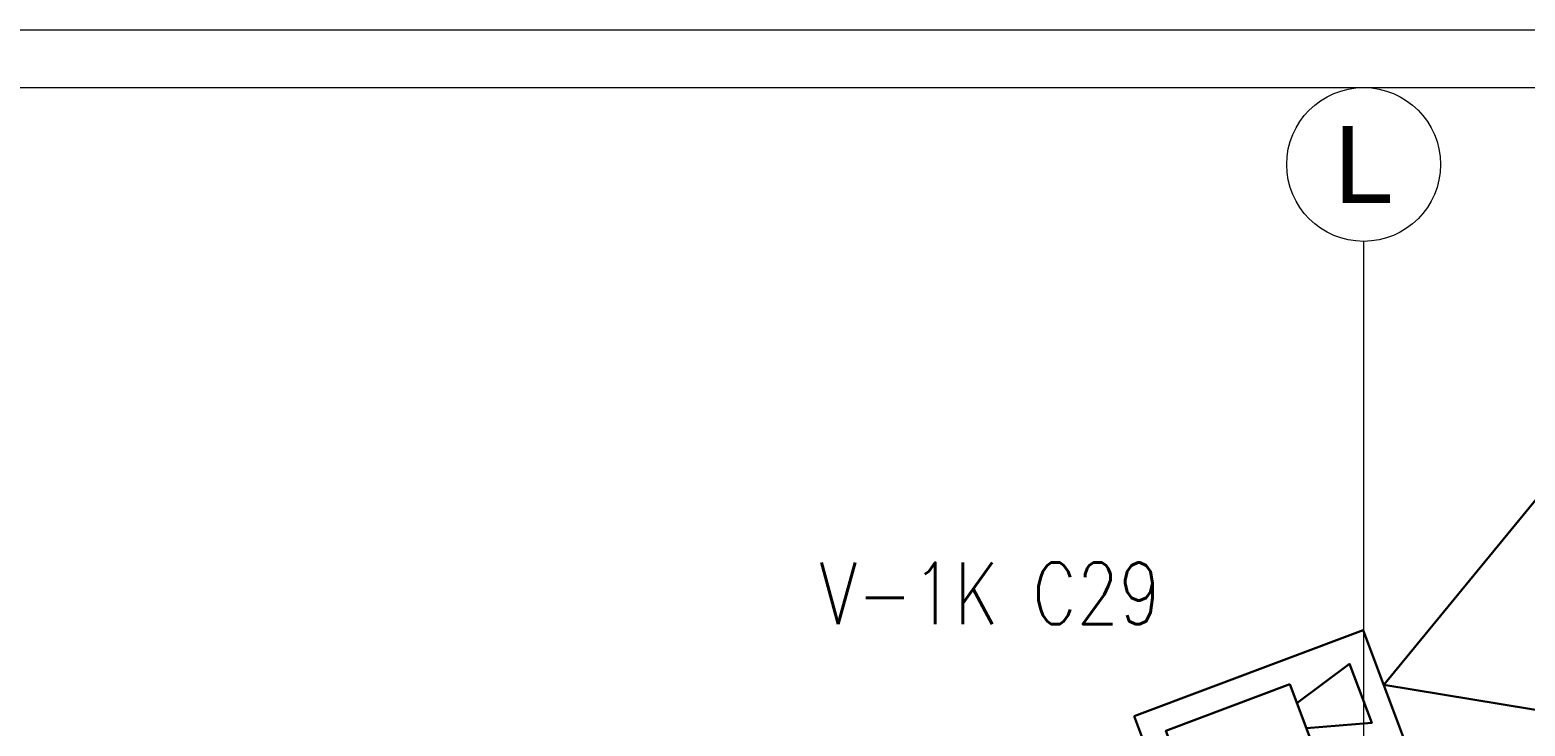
# Model space of a CAD drawing. Extents: x -1073 to 35213, y -1180 to 6950.
# Drawn here: x 4093.9 to 4482.8, y 4023.9 to 4205 of the extents above; entities that cross this region are included whole.
import ezdxf
from ezdxf.enums import TextEntityAlignment as Align

# ---------------------------------------------------------------- set-up
doc = ezdxf.new("R2010")
doc.units = 0
doc.header["$LTSCALE"] = 25
doc.layers.get('0').update_dxf_attribs({"color": 9, "lineweight": 9})
for name, color, linetype, lineweight in [('24', 9, 'Continuous', 9), ('40A', 9, 'Continuous', 9), ('E-DAHİLİ KAMERA', 7, 'Continuous', 30), ('E-HARİCİ KAMERA', 7, 'Continuous', 30), ('E-YAZI', 7, 'Continuous', 30)]:
    doc.layers.add(name, color=color, linetype=linetype, lineweight=lineweight)
doc.styles.add('Arial', font='arial.ttf', dxfattribs={"height": 2.5})
doc.styles.add('E-YAZI', font='txttw.shx')

# ---------------------------------------------------------------- blocks, each defined once
blk = doc.blocks.new('0_aks')
at = {"linetype": 'Continuous'}
blk.add_circle((0, 0), 2, dxfattribs=at)
at = {"style": 'Arial'}
blk.add_attdef('AKS', text='', height=2, dxfattribs=at).set_placement((0, 0), align=Align.MIDDLE_CENTER)
blk = doc.blocks.new('p-aks_vw')
at = {"layer": '24', "ltscale": 2}
blk.add_lwpolyline([(4040, 3837.5), (4040, 3540)], dxfattribs=at)
at = {"layer": '24', "xscale": 10, "yscale": 10, "zscale": 10}
blk.add_blockref('0_aks', (4040, 3857.5), dxfattribs=at).add_auto_attribs({'AKS': 'L'})
blk = doc.blocks.new('100_HARİCİ KAMERA')
at = {"layer": 'E-DAHİLİ KAMERA', "color": 4}
for q in [(18.805, 6.264), (18.805, -6.264)]:
    blk.add_line((7.955, 0), q, dxfattribs=at)
at = {"layer": 'E-HARİCİ KAMERA', "color": 4}
for points in [[(0, -1.897), (7.955, -1.897), (7.955, 1.897), (0, 1.897)], [(5.106, -1.097), (5.106, 1.097), (0.8, 1.097), (0.8, -1.097)]]:
    blk.add_lwpolyline(points, close=True, dxfattribs=at)
blk.add_lwpolyline([(5.106, 0.439), (7.155, 1.024), (7.155, -1.024), (5.106, -0.439)], dxfattribs=at)

msp = doc.modelspace()

# ---------------------------------------------------------------- linework, layer by layer
at = {"layer": '40A'}
for points in [[(6995, 0), (0, 0), (0, 4205), (6995, 4205)], [(80, 4190), (6455.06, 4190), (6455.06, 15), (80, 15)]]:
    msp.add_lwpolyline(points, close=True, dxfattribs=at)

# ---------------------------------------------------------------- block references
at = {"layer": '24'}
msp.add_blockref('p-aks_vw', (400.84, 312.5), dxfattribs=at)
at = {"layer": 'E-HARİCİ KAMERA', "xscale": -8.000000000000002, "yscale": 8.000000000000002, "zscale": 8.000000000000002, "rotation": 200.6135584262475}
msp.add_blockref('100_HARİCİ KAMERA', (4386.49, 4012.27), dxfattribs=at)

# ---------------------------------------------------------------- texts
at = {"layer": 'E-YAZI', "color": 6, "style": 'E-YAZI', "width": 0.8}
msp.add_text('V-1K C29', height=16, dxfattribs=at).set_placement((4299.24, 4050.46))

doc.saveas('drawing.dxf')
